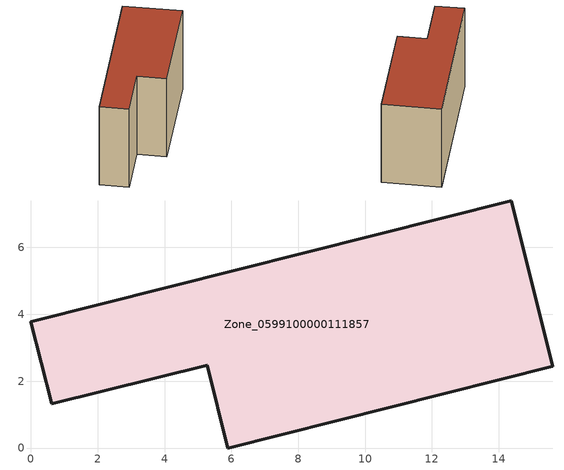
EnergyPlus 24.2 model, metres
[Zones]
Zone_0599100000111857
 floor ground (C_G): 5.27,2.48 0.62,1.32 0,3.78 14.37,7.39 15.61,2.44 5.89,0 z0
 wall outside (C_F): 14.37,7.39 0,3.78 0.62,1.32 5.27,2.48 5.89,0 15.61,2.44 14.37,7.39 z0:8.01
 roof outside (C_R): 5.89,0 15.61,2.44 14.37,7.39 0,3.78 0.62,1.32 5.27,2.48 z8.01
[BUILDING]
Pand.0599100000111857: North Axis=0; Terrain=City; Loads Convergence Tolerance Value=0.04; Temperature Convergence Tolerance Value=0.4; Solar Distribution=FullExterior; Maximum Number of Warmup Days=25; Minimum Number of Warmup Days=1
[Site:Location]
Rotterdam.The.Hague.AP_ZH_NLD Design_Conditions: Latitude=51.96; Longitude=4.45; Time Zone=1; Elevation=-4.5
[SITE:GROUNDTEMPERATURE:BUILDINGSURFACE]
18, 18, 18, 18, 18, 18, 18, 18, 18, 18, 18, 18
[MATERIAL] Thermal Absorptance=0.9; Solar Absorptance=0.7; Visible Absorptance=0.7
Name | Roughness | Thickness | Conductivity | Density | Specific Heat
G.TI.1975-1991 | MediumSmooth | 0.15 | 0.288461 | 540 | 1210
F.TI.1975-1991 | Rough | 0.3 | 0.230769 | 1920 | 840
R.TI.1975-1991 | MediumRough | 0.2 | 0.153846 | 1500 | 1000
[CONSTRUCTION]
C_G: G.TI.1975-1991
C_F: F.TI.1975-1991
C_R: R.TI.1975-1991
[ZONE]
Zone_0599100000111857: Type=1; Multiplier=1; Ceiling Height=Autocalculate; Volume=Autocalculate; Floor Area=autocalculate; Part of Total Floor Area=Yes
[ZONEINFILTRATION:DESIGNFLOWRATE]
Infil_Zone_0599100000111857: Zone or ZoneList or Space or SpaceList=Zone_0599100000111857; Schedule=AlwaysOn; Design Flow Rate Calculation Method=Flow/Area; Flow Rate per Floor Area=0.003; Constant Term Coefficient=1; Temperature Term Coefficient=0; Velocity Term Coefficient=0; Velocity Squared Term Coefficient=0
[HVACTEMPLATE:ZONE:IDEALLOADSAIRSYSTEM]
Zone_0599100000111857: Maximum Heating Supply Air Temperature=50; Minimum Cooling Supply Air Temperature=13; Maximum Heating Supply Air Humidity Ratio=0.0156; Minimum Cooling Supply Air Humidity Ratio=0.0077; Heating Limit=NoLimit; Cooling Limit=NoLimit; Dehumidification Control Type=ConstantSensibleHeatRatio; Cooling Sensible Heat Ratio=0.7; Dehumidification Setpoint=60; Humidification Control Type=None; Humidification Setpoint=30; Outdoor Air Method=None; Outdoor Air Flow Rate per Person=0.00944; Outdoor Air Flow Rate per Zone Floor Area=0; Outdoor Air Flow Rate per Zone=0; Demand Controlled Ventilation Type=None; Outdoor Air Economizer Type=NoEconomizer; Heat Recovery Type=None; Sensible Heat Recovery Effectiveness=0.7; Latent Heat Recovery Effectiveness=0.65
[ZONECONTROL:THERMOSTAT]
ThermostatControl_Zone_0599100000111857: Zone or ZoneList=Zone_0599100000111857; Control Type Schedule=DualSetpointControlType; Control 1=Thermostat_Zone_0599100000111857; Temperature Difference Between Cutout And Setpoint=0
[THERMOSTATSETPOINT:DUALSETPOINT]
Thermostat_Zone_0599100000111857: Heating Setpoint Temperature Schedule=HeatingSetpoint_Zone_0599100000111857; Cooling Setpoint Temperature Schedule=CoolingSetpoint_Zone_0599100000111857
[SCHEDULE:COMPACT]
HeatingSetpoint_Zone_0599100000111857: Through: 12/31, For: AllDays, Until: 24:00, 21
CoolingSetpoint_Zone_0599100000111857: Through: 12/31, For: AllDays, Until: 24:00, 24
DualSetpointControlType: Through: 12/31, For: AllDays, Until: 24:00, 4
AlwaysOn: Through: 12/31, For: AllDays, Until: 24:00, 1
